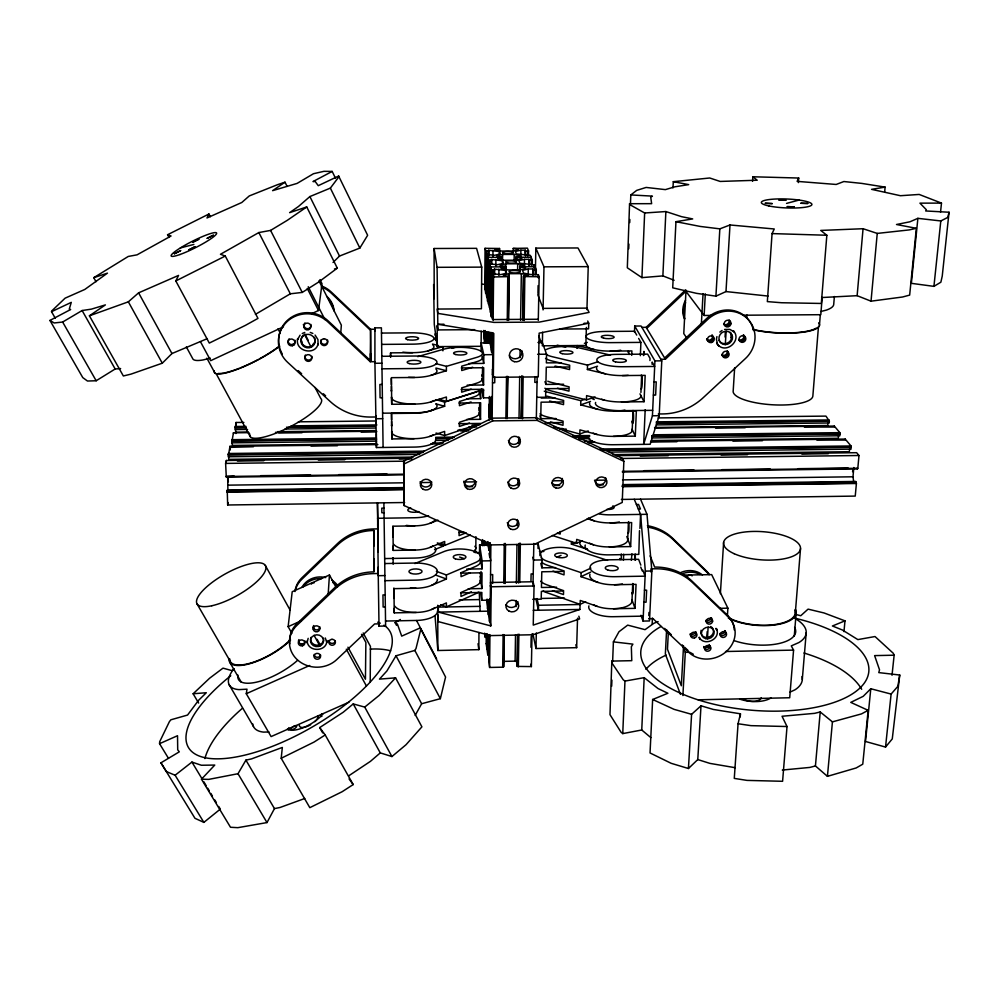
<?xml version="1.0" encoding="UTF-8"?>
<svg xmlns="http://www.w3.org/2000/svg" width="999" height="999" viewBox="0 0 999 999"><rect width="100%" height="100%" fill="white"/><g stroke="black" fill="none" stroke-linecap="round" stroke-linejoin="round"><path stroke-width="1.5" d="M383.092 447.465L381.406 327.834L374.925 327.872L374.9 363.274L381.905 363.211M440.709 604.72L446.403 606.868L446.403 602.909L431.568 609.502M431.481 585.402L446.403 578.995L446.403 574.974L475.449 562.562A21.241 8.142 0.1 0 0 473.888 551.123A21.241 8.142 0.1 0 0 444.006 551.56L414.847 563.573M438.948 399.3L446.403 401.348L446.403 397.003L430.856 401.898M430.769 375.412L446.403 370.741L446.403 366.346L476.823 357.342A22.24 5.957 0.3 0 0 475.174 348.963A22.24 5.957 0.3 0 0 443.906 349.175L417.732 356.631M295.354 590.159A25.749 23.464 2.1 0 1 301.686 579.457L337.387 545.142A51.461 47.215 -1.2 0 1 373.863 530.469L373.788 571.865A54.683 49.663 -1.7 0 0 334.99 587.387L297.053 623.576A27.373 24.688 1.5 0 0 289.885 643.843M459.078 531.705L459.065 535.639L466.133 532.779M392.969 536.725L392.932 532.729M370.217 681.992L370.429 646.39L363.186 632.966M475.836 548.189L475.911 536.663M435.052 616.083L437.849 650.499L478.833 649.662L478.958 632.542M480.144 611.313L479.27 592.32M466.745 569.105L482.055 568.843L479.532 552.534L479.595 544.767L487.962 544.63L488.911 550.199M466.67 419.48L480.544 419.33L480.669 402.797L459.016 403.022M466.77 398.788L480.694 398.651L480.756 390.322L483.653 390.297M481.056 351.423L481.243 331.181M433.666 294.792L434.215 298.726L434.09 248.501L476.585 248.339L481.73 267.12L481.418 308.753L437.162 309.053L437.787 313.374L493.906 322.402L539.36 322.09L589.085 312.4L586.975 308.117L543.106 308.391L537.762 294.693M481.98 545.054L482.017 540.484M483.728 330.444L484.315 339.21M490.297 600.112L481.805 600.274L481.868 592.457L460.539 592.844M468.181 588.786L481.893 588.536L482.03 572.802L460.601 573.164M482.055 568.843L482.117 560.926L479.595 544.767M492.357 397.764L483.454 397.852L483.528 389.298L461.201 389.51M467.182 385.152L483.566 385.002L483.703 367.744L461.276 367.944M468.768 363.536L483.741 363.411L483.816 354.72L481.118 342.919L489.885 342.857L490.884 346.915M482.604 545.704L482.654 539.585M484.29 343.144L484.39 330.706M484.74 288.736L485.064 248.314L499.45 248.476L499.537 251.985M483.416 545.529L483.454 540.859M485.127 343.019L485.227 330.557M485.539 293.169L485.901 251.099L485.064 248.314M484.428 540.934L484.39 545.604L484.453 540.846M486.138 343.231L486.238 332.342M486.55 296.541L486.913 254.508L494.58 255.282L500.212 253.971L499.4 251.523L488.648 250.299L488.611 254.97M486.238 343.281L486.263 332.105M486.663 293.406L486.963 251.099L485.901 251.099M485.227 544.455L485.252 541.346M487.012 343.206L487.1 332.28M487.375 301.099L487.762 257.392L501.336 257.342M486.301 637.599L485.227 637.187L485.252 634.065M486.063 545.304L486.088 542.195M487.887 342.857L487.987 331.955M488.249 303.921L488.636 260.327L486.913 254.508M488.911 255.994L488.648 250.299M489.011 642.794L488.886 655.269L487.787 654.845L486.176 643.706L486.263 634.053M487.15 545.666L487.112 542.17M488.961 343.281L489.073 331.955M489.298 307.48L489.735 260.314L488.636 260.327M486.975 649.238L487.125 633.628M487.362 608.666L487.45 599.3M487.962 544.68L487.999 541.57M489.148 420.055L489.373 396.441M489.872 343.394L489.985 332.467M490.172 312.188L490.596 266.933L504.507 266.87M491.408 264.161L491.446 259.49L502.472 260.764L503.334 263.324L497.564 264.71L489.697 263.898L491.52 270.005L491.058 316.745M487.787 654.845L487.987 634.59M488.174 614.335L488.311 600.312M488.798 550.449L488.873 542.657M490.072 419.58L490.284 397.764M490.759 347.914L490.909 332.33M491.745 263.661L491.446 259.49M435.589 439.822A21.916 6.943 -0.3 0 1 414.185 447.09L376.423 447.552L374.9 361.688L370.254 361.725L370.579 329.27L331.231 291.983A27.473 26.486 18.2 0 0 321.491 285.964M374.088 566.321L374.101 565.659L374.126 571.553M488.449 615.234L488.499 611.163L438.336 612.1L437.749 605.269L437.849 650.499M491.371 316.134L491.408 313.024M489.023 634.565L488.773 661.675L489.622 667.457L502.684 667.182L503.121 634.54M489.185 621.166L489.398 599.363M489.822 557.305L489.935 542.644M491.158 419.568L491.408 396.84M492.045 332.967L491.733 352.61L490.859 349.063M492.182 318.943L492.644 270.005L491.52 270.005M489.048 638.124L489.085 635.002M489.285 614.747L489.435 599.15M489.922 550.836L489.997 543.044M491.246 418.331L491.458 396.516M491.958 346.628L491.995 341.958M492.045 337.275L492.095 332.605M492.27 315.459L492.644 270.005M492.932 256.506L492.994 250.287M492.432 374.95L492.495 369.205L492.644 369.83M489.622 667.457L489.947 634.79M490.072 622.34L490.871 544.555M492.145 418.544L493.019 332.967M493.144 320.529L493.581 276.96L492.632 273.776L500.699 274.625L506.605 273.164L505.706 270.467L494.393 269.131L494.343 273.788M480.194 606.343L438.336 607.117L438.336 612.1L490.771 625.911L491.183 586.775L490.484 582.504L533.079 581.755L534.04 586.013L533.241 625.099L579.907 609.452L580.257 600.449L597.302 606.418M559.652 329.046L588.573 328.846L588.748 323.239L539.135 333.154L538.261 376.898L493.344 377.31L493.793 333.491L437.812 324.275L437.087 267.32L434.09 248.501M494.68 274.925L494.393 269.131M492.607 583.441L492.694 574.587L490.559 574.625M494.805 376.998L494.742 382.742L492.507 382.767M495.841 265.709L495.904 259.465M498.888 275.324L498.951 269.106M499.363 254.645L499.45 248.476M502.16 259.802L502.197 256.681L497.327 256.706L497.027 255.756L502.659 254.445L514.223 254.395L520.766 255.657L521.128 256.606L516.271 256.618L516.221 259.74M502.297 260.215L502.197 256.681M502.435 263.886L502.659 254.445M505.332 270.854L505.394 266.184L500.399 266.196L500.074 265.21L505.844 263.823L517.694 263.773L524.413 265.097L524.8 266.096L519.805 266.109L519.73 270.779M505.494 269.73L505.394 266.184M505.669 273.589L505.844 263.823M503.796 583.216L504.233 543.456M505.881 418.631L506.53 376.411M507.267 320.429L507.754 276.636L508.903 276.623L508.316 320.317M503.858 640.921L503.658 666.695L502.684 667.182M504.632 583.254L504.832 567.657M505.007 555.194L505.144 544.28M506.993 407.105L507.38 377.485M508.154 319.817L508.741 276.161L503.621 276.186L503.284 275.15L509.178 273.689L521.341 273.639L528.246 275.025L528.646 276.074L523.526 276.099L522.802 319.717M503.658 666.695L504.07 635.489M504.782 582.442L505.307 543.444M506.993 418.618L507.554 376.486M504.308 634.889L503.946 661.363L515.097 661.126L517.619 662.112M505.007 583.516L505.531 544.592M507.23 418.481L507.792 376.448M508.553 320.404L509.178 273.689M513.311 251.935L513.211 248.426L527.397 248.152L528.546 250.936L528.459 255.607M514.135 260.614L514.223 254.395M502.335 257.105C501.211 257.642 503.384 258.454 497.752 258.004L498.051 258.953L504.632 260.252L516.371 260.202L516.271 256.618M516.545 260.627L516.595 257.505L517.682 257.505L516.421 257.043M517.607 269.992L517.694 263.773M519.917 269.668L519.805 266.109M520.267 270.592L520.154 267.045L521.266 267.033L519.967 266.558M520.841 254.857L520.916 250.187L525.249 250.162L525.574 255.844M515.097 661.126L515.534 634.677M515.984 606.655L516.083 600.436M516.358 583.316L516.982 544.418M517.282 525.736L517.382 519.517M517.932 485.277L518.031 479.045M518.606 443.256L518.706 437.038M519.018 418.356L519.692 376.348M519.992 357.667L520.117 349.887M520.591 320.317L521.341 273.639M517.582 634.415L517.22 666.42L531.381 666.583L532.042 633.841M518.444 583.004L519.08 544.055M521.178 417.869L521.878 375.799M517.22 666.42L517.744 635.227M518.618 582.205L519.268 543.219M521.341 418.469L522.04 376.361M522.976 320.217L523.526 276.099M524.4 265.584L524.5 259.34L528.946 259.328L529.283 265.047M518.344 666.857L518.906 634.09M519.767 582.604L520.342 543.206M522.539 418.781L523.151 376.348M524.2 320.492L524.837 276.548L523.701 276.561M525.162 254.845L525.249 250.162M527.484 255.831L527.472 250.936L528.546 250.936M528.196 273.651L528.284 268.968L532.829 268.956L533.191 274.737M528.833 265.559L528.946 259.328M531.068 260.327L531.118 257.218L517.594 257.267M531.243 265.047L531.243 260.14L532.33 260.14L532.242 264.797M532.717 275.187L532.829 268.956M534.19 267.907L534.24 264.785L519.842 263.261L518.881 260.689L524.5 259.34M534.977 269.842L535.039 266.733L521.178 266.795M535.202 274.725L535.189 269.805L536.313 269.805L536.213 274.463M535.439 269.343L535.839 248.114L577.984 247.964L588.236 266.633L586.925 309.64M530.956 581.293L531.106 573.926L533.229 573.888M534.94 376.635L534.827 382.367L537.05 382.355M530.956 647.29L531.181 636.375M537.949 293.406L538.111 285.602M538.261 277.809L538.324 274.688L530.432 274.475L523.538 273.089L522.527 270.392L528.284 268.968M532.979 586.425L533.841 543.394M536.326 418.643L537.175 376.536M538.286 320.404L539.16 276.735L538.324 274.688M577.534 618.206L576.648 647.677L535.988 648.513L536.313 632.966M538.011 548.476L538.111 543.831L535.327 543.868M556.031 418.519L540.734 418.681L541.071 402.185L562.574 401.973M542.607 332.255L542.32 345.816L585.839 345.479L586.388 327.422M543.069 309.915L543.98 266.833L535.839 248.114M537.025 598.526L538.548 605.269L538.436 610.227L535.939 599.013M555.569 567.607L541.883 567.832L542.057 559.927L538.111 543.831M563.648 384.253L545.904 384.415L546.278 367.207L568.543 367.008M537.962 342.495L542.32 342.457L546.565 354.208L546.366 362.887L561.226 362.749M560.239 531.456L560.177 534.065L557.217 533.116M227.909 490.434L227.66 476.823M579.994 541.97A20.679 7.717 2.1 0 0 587.662 549.413L571.403 544.118L571.478 541.558M576.985 348.376L577.06 345.579L594.118 349.525M552.372 535.476L576.573 543.331L576.698 539.385L593.468 544.792M553.521 426.86L579.82 434.016L579.944 429.87L597.177 434.528M598.014 409.353L580.694 404.87L580.819 400.686L585.027 399.213M598.139 582.467L580.993 576.66L581.118 572.664L590.859 568.131M544.892 388.224A21.99 6.281 1.3 0 0 551.548 391.021L586.463 399.937L586.588 395.616L604.507 400.149M628.209 375.312A22.727 6.244 1.8 0 1 605.494 373.863L587.4 369.505L587.537 365.122L597.689 361.838M612.624 661.75L613.398 641.87L632.904 644.13L631.343 646.728L631.78 660.676L611.838 661.088L609.977 714.647L621.053 732.242L622.752 733.603L641.745 729.994L650.861 737.624M630.456 204.158L630.806 194.942L652.409 196.116L650.749 197.29L651.635 203.671L629.57 203.709L627.322 267.794L641.92 277.635L662.874 275.899L674.138 280.269M611.675 686.213L611.912 680.094M628.721 248.701L628.895 244.093M629.732 222.59L629.857 219.518M623.851 461.326L622.227 502.46L534.665 544.218L491.458 544.905L404.195 505.581L403.658 461.188L492.145 418.156L536.351 417.682L622.627 458.454L623.851 461.326L537.162 420.392L492.732 420.866L403.808 464.11L404.195 505.581M623.413 560.364L623.663 554.22M631.718 355.369L631.892 350.924L610.239 351.099M634.477 332.28L634.727 326.049L641.083 326.011L661.775 360.839L659.19 415.696L650.174 444.28L613.136 444.73A21.766 6.818 1.9 0 1 588.711 436.263M627.659 540.646L628.408 522.34M632.18 431.044L633.029 410.502M622.752 733.603L624.962 681.081L623.239 679.782L611.987 663.061L611.838 661.088M609.34 546.915L630.644 546.578L631.655 522.577L610.227 522.902M613.448 436.376L635.289 436.126L636.351 410.901L614.385 411.126M641.92 277.635L644.642 212.987L629.782 204.62L629.57 203.709M631.331 560.314L631.942 553.783M640.347 355.694L640.908 342.395L638.636 338.424M631.942 601.785L632.729 583.491M640.921 392.457L641.658 375.337M613.411 608.753L635.014 608.354L636.063 584.365L614.335 584.752M621.403 401.96L644.03 401.723L645.179 375.374L622.414 375.587M639.497 530.681L638.811 554.37L609.04 554.87A21.229 7.955 2.2 0 1 585.264 545.042M639.947 528.471L640.571 514.398L634.253 499.263M645.179 409.74L643.656 444.355L652.434 415.771L654.932 360.901L634.727 326.049M649.949 360.539L650.049 358.366L647.627 354.121L616.495 354.37A22.765 6.144 1.8 0 0 597.065 360.739A22.765 6.144 1.8 0 0 622.764 366.72L654.682 366.446L652.172 362.063L652.072 364.26M640.534 499.175L647.002 514.31L651.86 570.991L649.512 620.953L643.056 621.078L645.342 571.103L640.571 514.398M641.745 729.994L644.18 677.659L624.962 681.081M662.874 275.899L665.871 211.551L644.642 212.987M648.813 615.571L648.963 612.462M650.861 571.977L651.011 568.856L655.344 568.781A54.158 48.676 -18.7 0 1 692.757 582.817L728.471 617.157A26.948 23.988 -20.9 0 1 726.285 651.548A26.948 23.988 -20.9 0 1 688.823 652.384L652.959 618.606L648.676 618.681M652.147 624.188L652.434 618.094M673.001 187.887L673.301 181.681L709.727 177.997L720.154 181.443L757.217 180.232L752.834 176.773L752.547 181.343M644.18 677.659L658.054 688.561L667.881 693.256L652.647 699.487L650.037 752.959L671.166 763.311L688.436 768.518L697.777 759.565L701.011 705.806L713.323 709.452L740.446 713.81L740.234 716.907M665.871 211.551L681.618 216.683L692.694 218.918L675.948 221.691L672.714 287.824L696.528 293.344L715.921 296.154L725.986 291.571L768.081 296.066M666.608 629.695L665.359 654.02L680.469 694.392M668.343 632.28L667.469 649.213L681.33 685.764L683.541 645.829M686.013 290.185L683.778 333.604L687.1 338.499M701.335 324.538L703.046 293.743M682.879 695.541L685.302 652.335L682.317 644.904M711.887 315.422L704.12 315.472L705.319 293.918M688.436 768.518L691.595 714.31L701.011 705.806M715.921 296.154L719.842 228.858L730.007 224.975L774.262 228.983L772.065 233.591L767.344 301.611L781.618 302.747L821.315 303.459L826.847 235.252L820.741 230.432L863.061 228.721L877.247 233.416L909.165 229.92L916.345 228.309L909.664 295.092L902.559 297.003L871.028 301.174L857.13 295.679L821.578 297.552M725.986 291.571L730.007 224.975M706.817 637.449L707.18 631.63M725.049 337.05L725.374 331.718M707.417 638.823L708.129 627.147M725.311 344.605A6.968 6.494 -36.9 0 0 731.817 334.565A6.968 6.494 -36.9 0 0 720.054 334.64A6.968 6.494 -36.9 0 0 725.311 344.605L726.136 331.268M720.379 593.681L723.626 542.345M734.652 367.782L733.204 390.734A39.935 11.226 3.4 0 0 771.49 404.72A39.935 11.226 3.4 0 0 812.861 395.916L818.468 326.586M328.122 595.179L329.445 574.987L292.207 591.733L288.137 626.648L291.883 633.341M727.384 615.846L727.884 608.179L711.663 574.612L683.716 575.099M746.777 318.082L746.977 315.01M740.446 713.81L738.061 723.751L734.277 778.396L747.002 780.394L782.592 781.293L787.025 726.535L782.042 716.258L814.597 713.348L820.216 711.962L832.429 721.865L861.5 713.898L868.156 710.326L862.761 764.185L856.18 767.956L827.434 776.348L815.434 765.946L820.216 711.962M168.469 758.328L159.553 743.693L159.69 741.708L169.405 721.64L170.854 719.804L187.55 715.059L198.539 700.349L206.306 692.732L193.132 693.768L198.639 703.071M798.376 182.605L798.713 178.034L752.834 176.773M340.759 332.879L341.346 325.137L318.931 280.794M795.329 612.799L800.524 548.588M794.255 636.351L796.103 613.536M819.442 325.524L820.304 314.81M795.241 618.568A50.212 20.629 4.8 0 1 798.85 642.569L791.283 645.878L793.568 650.112L789.709 697.752L698.139 699.812M822.152 297.839L820.791 314.697L743.006 315.222M802.297 679.445L806.218 632.692M834.377 296.516L833.728 304.22A54.046 12.45 2.9 0 1 826.185 310.165L820.828 311.476M828.046 421.578L827.721 425.512L654.57 427.46M656.368 424.9L829.22 422.977L829.37 421.228L825.961 416.108L658.104 417.919M655.057 428.084L834.315 426.073L834.24 427.048L804.37 427.072M838.523 435.626L838.298 438.299L651.573 440.497M651.872 437.937L839.872 435.751L839.834 432.654L834.315 426.073M857.13 295.679L863.061 228.721M650.711 441.358L845.216 439.073L845.129 440.072L816.857 440.059M849.625 448.963L849.375 451.698L613.174 454.607M609.29 452.097L851.036 449.138L850.998 445.966L845.216 439.073M853.646 481.418L852.984 476.798L853.833 467.507M827.434 776.348L832.429 721.865M871.028 301.174L877.247 233.416M621.39 499.45L855.244 496.091L856.405 483.479L855.681 481.443L623.513 484.602M622.327 471.99L857.429 468.918L857.816 468.269L622.514 471.328M857.816 468.269L858.99 455.507L856.643 452.697L615.596 455.681M843.98 631.605L844.979 620.854L824.088 612.974L808.066 609.128L800.761 615.734L795.142 614.285M884.689 191.683L885.102 187.113L861.687 183.391L843.868 181.531L836.188 184.465L797.115 181.368L798.713 178.034M899.737 675.024L897.864 686.325L891.108 694.068L870.791 688.748L865.521 741.483L885.539 747.065L892.269 738.91L899.737 675.024L878.783 672.602L879.52 669.829L874.612 655.606L894.13 655.207L892.02 675.274M949.05 212.238L947.764 217.42L940.796 220.954L917.881 218.344L911.375 283.341L933.928 286.363L940.871 282.193L942.244 276.074L949.05 212.238L925.673 210.964L926.323 209.703L919.942 203.147L941.483 203.109L940.534 212.213M885.539 747.065L891.108 694.068M933.928 286.363L940.796 220.954M400.399 619.492L395.117 622.652L397.427 624.163L401.71 636.126L420.179 627.921L420.704 629.645L415.984 648.588L414.835 650.436L396.016 655.781L386.925 670.941L379.47 679.12L395.567 677.859L421.903 726.847L406.031 744.717L391.933 756.543L364.735 707.092L353.234 703.933L343.156 712.287L319.692 727.584L325.199 734.964L353.184 784.565L342.17 791.707L309.815 807.667L281.194 758.266L282.342 747.439L251.523 758.903L245.916 760.127L238.012 773.713L208.741 779.382L201.473 779.195L230.507 827.272L237.812 827.671L266.995 822.577L274.463 808.603L280.057 807.479L304.782 798.488M307.005 642.807L308.179 638.324M319.905 626.91L319.817 627.684A3.297 2.985 1.7 0 1 313.449 627.809L313.149 627.072M311.513 313.761L318.506 310.502L322.015 283.728L319.942 279.608M348.926 702.21L271.104 736.588L246.278 693.706L247.003 689.173L238.986 689.622A50.986 18.482 -29.7 0 1 233.504 669.168M716.92 336.613L716.42 339.21L717.494 344.205L716.608 343.007L718.993 346.266L718.106 345.055C726.673 354.183 742.195 339.935 733.366 330.806L734.302 331.98L729.882 329.408L724.575 329.445M710.913 617.869L710.813 618.344A3.234 2.885 -21.4 0 1 706.056 620.217M404.607 502.522L227.66 504.994L228.234 502.572M227.66 504.994L227.235 489.985L404.283 487.574M635.439 560.102L635.202 554.033L635.064 560.102M404.183 474.175L226.261 476.486L234.153 476.011M404.183 474.837L226.398 477.16L226.573 476.486M232.592 446.84L232.942 445.454M235.926 433.554L236.251 432.242M419.73 454.408L228.197 456.755L229.982 446.328L377.847 444.58M230.032 447.352L253.446 446.728M376.536 441.146L231.731 442.844L233.429 432.829L249.001 432.654M233.554 433.504L233.429 432.829M247.565 429.445L235.102 429.582L236.064 422.49L243.856 422.402M231.731 442.844L232.118 441.321L232.317 445.429L376.598 443.731M226.261 476.486L225.612 463.411L226.361 460.489L411.713 458.204M55.32 318.331L51.523 311.7L51.985 310.714L65.11 298.164L84.79 289.46L107.467 273.139L93.756 277.685L96.004 281.706M255.419 314.348L290.334 293.806L302.247 292.42L318.519 282.13L337.312 268.144L306.743 206.955L287.275 220.342L270.579 230.407L258.853 232.555L220.479 254.27L225.275 256.044L257.967 318.394L245.454 325.349L209.303 343.082L175.799 280.944L178.546 275.412L138.599 292.844L128.347 301.823L89.41 315.809L123.352 375.974L130.956 374.138L162.288 363.199L171.953 353.546L207.355 338.611M210.364 216.708L208.941 214.011L206.993 217.957L241.77 202.51L249.288 195.929L277.622 184.653L285.002 182.193L287.1 186.363M613.398 641.87L618.98 631.743L627.684 625.124L645.042 629.657L653.92 623.251L658.129 621.603M415.159 715.446L421.64 703.733L440.359 698.676L445.579 677.072L420.179 627.921M300.1 335.14L297.515 339.747L297.714 338.536C294.343 351.149 315.334 356.393 318.231 343.644L318.082 344.867L317.944 339.598L315.072 335.04M395.567 677.859L379.183 695.391L364.735 707.092M201.473 779.195L214.76 765.072L201.373 765.246L191.933 762.075L175.112 775.236L166.383 771.578L160.951 762.824L179.296 751.835L177.71 749.824L177.522 735.714L159.553 743.693M870.791 688.748L863.211 696.328L850.773 702.384L868.156 710.326M333.029 262.475L339.51 256.069L359.852 248.064L367.632 235.289L338.636 176.049L318.256 185.677L315.209 181.531L312.974 181.568L332.168 171.428L335.564 178.371M641.882 327.36L646.128 327.322L685.476 290.022M646.778 328.409L686.226 291.021M193.132 693.768L209.615 678.221L222.989 668.144L231.855 670.579L234.178 668.768M664.635 358.004L706.83 318.344A29.033 27.06 -36.9 0 1 750.436 322.602M660.851 359.278L665.384 359.24L707.692 319.493A29.108 27.123 -36.8 0 1 747.864 319.118A29.108 27.123 -36.8 0 1 745.391 358.579L703.259 397.652A57.792 54.358 -32.4 0 1 662.762 413.936L658.279 413.986M338.636 176.049L338.986 176.673L330.357 188.112L309.89 196.566L298.476 206.481L289.623 212.65L306.743 206.955M391.933 756.543L380.282 752.896L370.442 761.35L348.701 775.836M160.951 762.824L194.98 818.306L203.871 822.377L220.317 809.103L218.731 806.48M630.806 194.942L636.713 190.372L646.128 187.437L665.371 189.623L674.962 186.788L688.698 184.628L673.301 181.681M719.842 332.08L722.052 330.469M89.41 315.809L105.382 304.895L91.433 309.128L82.118 310.527L62.637 322.04L54.183 322.964L49.95 320.429L70.629 309.515L69.293 309.041L71.279 302.372L51.523 311.7M285.002 182.193L272.602 190.659L297.103 183.404L313.499 173.714L323.951 171.328L332.168 171.428M93.756 277.685L128.259 256.456L137.038 254.845L171.041 236.001L167.582 234.728L208.941 214.011M325.199 734.964L313.986 742.107L281.194 758.266M49.95 320.429L82.78 377.61L87.475 381.031L96.179 380.756L115.172 368.993L120.617 368.569M225.275 256.044L175.799 280.944M585.664 601.698L580.132 604.395L546.878 592.669A21.016 8.379 1.6 0 1 543.106 590.971M580.993 576.66L590.721 572.102M283.504 326.785L210.702 360.664L200.437 341.683M789.959 692.145L794.967 689.822A49.675 21.678 5.2 0 0 802.022 676.573M288.137 626.648L300.699 621.028M557.067 557.155A6.356 2.423 1.6 0 0 567.307 555.881A6.356 2.423 1.6 0 0 558.741 553.046A6.356 2.423 1.6 0 0 557.067 557.155L561.038 555.357M446.403 606.868L475.249 593.955A21.091 8.454 0.1 0 0 478.359 592.132M576.573 543.331L582.042 540.896M471.366 591.795L460.976 596.428L460.989 592.482L475.299 586.151A21.129 8.379 0.1 0 0 480.619 580.082M246.278 693.706L309.678 665.496M571.403 544.118L575.624 542.245M917.881 218.344L909.939 221.79L896.503 224.5L916.345 228.309M470.179 572.714L461.038 576.673L461.051 572.702L475.424 566.52A21.229 8.179 0.1 0 0 480.781 560.589M302.247 333.504L304.77 332.455M844.979 620.854L832.417 625.986L842.357 629.982L857.854 639.597L875.024 636.538L893.281 653.271L894.13 655.207M434.515 549.662L443.069 546.166L443.069 543.606M437.337 542.882L444.692 545.442L470.317 534.977M430.045 547.415L444.692 541.47L444.692 545.442M429.957 523.314L437.987 520.179M579.82 434.016L588.211 430.919M580.694 404.87L590.521 401.436M586.463 399.937L595.104 396.928M436.026 433.042L444.642 435.564L473.826 425.674A21.316 6.531 0.2 0 0 476.973 424.263M429.632 436.451L444.642 431.406L444.642 435.564M469.505 423.039L459.378 426.448L459.39 422.302L473.876 417.47A21.354 6.444 0.2 0 0 479.27 412.824M587.4 369.505L597.539 366.196M471.066 401.935L459.44 405.694L459.453 401.523L474.001 396.853A21.454 6.219 0.2 0 0 479.42 392.37M429.533 411.113L444.642 406.268L444.63 402.06L474.026 392.707A21.466 6.181 0.2 0 0 477.197 391.383M446.403 401.348L476.585 391.745A22.065 6.331 0.3 0 0 481.743 388.823M471.178 389.185L461.663 392.195L461.675 387.874L476.648 383.191A22.115 6.244 0.3 0 0 482.217 378.683M584.39 343.331L587.325 342.42M472.664 367.232L461.738 370.529L461.75 366.171L476.785 361.675A22.215 6.006 0.3 0 0 482.38 357.342M334.453 268.981L337.312 268.144M451.685 348.326L457.53 346.665M428.022 350.849L442.919 346.628L442.919 350.836M786.538 203.409L799.038 200.075M815.434 765.946L809.877 767.419L782.304 770.054M180.407 247.914L193.881 244.443M210.277 358.129L203.222 359.915A54.421 10.714 -27.1 0 1 192.994 359.141L186.338 346.928M516.371 260.202L522.002 258.853L521.628 257.904L516.595 257.505M520.916 250.187L515.409 251.461L516.321 253.908L530.369 255.369L532.33 260.14M885.102 187.113L871.59 189.348L900.436 195.717L919.167 194.443L941.483 203.109M268.993 731.955L263.636 732.117A50.437 19.618 -30 0 1 252.747 723.913M486.176 643.706L487.187 643.693M705.182 647.265L708.279 647.202M685.302 652.335L689.934 652.247M725.511 651.51L793.568 650.112M556.593 587.212L541.446 587.487L541.795 571.778L563.074 571.416M562.549 591.008L541.371 591.396L541.196 599.188L532.729 599.338M385.164 594.892L382.954 594.929L383.129 607.042L385.339 606.992M644.467 590.234L646.628 590.197L646.078 602.185L643.918 602.222M459.24 599.949L479.208 599.575M541.595 598.438L564.447 598.026M538.548 605.269L580.057 604.495M394.118 608.416L394.243 612.862L416.246 612.449M533.241 610.327L579.907 609.452M720.329 608.316L727.884 608.179M385.539 621.041L416.296 620.454A21.678 8.966 -0.6 0 0 437.45 610.988M643.281 616.133L613.099 616.708A21.541 8.804 2.5 0 1 588.923 605.856M379.008 623.851L374.625 623.938L336.7 659.627A27.435 24.738 1.4 0 1 297.977 660.339A27.435 24.738 1.4 0 1 296.865 625.424L334.89 589.148A54.82 49.775 -1.8 0 1 373.788 573.601L378.221 573.513L378.184 567.195M378.221 573.513L379.021 626.161L385.614 626.023L383.878 502.822M393.119 546.028L393.231 550.412L414.922 550.062M475.049 552.609L479.532 552.534M539.435 551.56L543.893 551.485M384.665 558.566L414.985 558.066A21.379 8.092 -0.5 0 0 434.94 547.464M482.117 560.926L490.696 560.776L489.735 555.044M542.057 559.927L533.516 560.064L532.842 557.205M384.727 563.548L415.022 563.049A21.878 8.554 -0.6 0 1 437.375 571.216A21.878 8.554 -0.6 0 1 416.009 580.132L384.965 580.681M384.902 575.574L378.221 575.699L377.46 502.909L378.009 526.997M645.342 571.103L651.86 570.991M416.071 588.261L393.943 588.648L394.243 612.862M491.183 586.775L534.04 586.013M383.953 508.116L381.793 508.154L381.843 512.762L384.016 512.737M636.425 504.483L638.536 504.445L640.446 508.991L638.324 509.015M377.522 518.294L414.697 517.744A21.578 7.68 -0.4 0 0 428.571 515.709M647.002 514.31L610.526 514.847A21.429 7.555 2.1 0 1 599.425 513.961M414.747 525.874L392.944 526.198L393.231 550.412M458.653 532.405L464.66 532.317M260.664 475.674L310.577 475.024M338.661 474.65L387.013 474.026M644.168 470.679L694.005 470.029M722.04 469.667L770.316 469.043M798.338 468.681L848.176 468.032M228.059 485.152L403.584 482.804M420.666 482.579L431.543 482.43M464.16 481.993L476.585 481.83M552.459 480.819L563.361 480.669M594.505 480.257L605.406 480.107M622.527 479.882L852.984 476.798M466.396 486.738L472.614 486.65M554.957 485.526L559.627 485.464M597.027 484.965L603.259 484.877M227.073 490.659L404.308 488.249M622.227 485.289L856.205 482.105M227.123 491.695L404.32 489.285M622.19 486.313L856.118 483.116M227.023 492.082L404.333 489.66M622.34 486.675L856.405 483.479M284.977 429.021L375.374 428.022M468.893 426.985L476.685 426.898M248.077 432.018L235.652 432.155L235.527 429.47M277.585 431.68L375.437 430.581M459.315 429.645L470.179 429.52M559.403 428.521L562.524 428.484M275.474 432.355L376.685 431.218M457.667 430.307L468.568 430.182M559.964 429.158L566.208 429.083M278.684 432.992L302.023 432.729M361.139 432.067L376.698 431.893M460.726 430.944L468.506 430.856M715.596 428.072L745.192 427.734M231.681 439.672L376.486 437.999M435.651 437.312L454.345 437.1M572.589 435.739L589.685 435.539M653.383 434.802L839.834 432.654M231.731 440.684L376.498 439.011M391.658 431.318L391.883 438.936L414.123 438.686M435.664 438.324L452.784 438.124M575.674 436.7L589.647 436.538M651.785 435.814L839.747 433.641M231.643 441.021L376.498 439.335M435.701 438.648L451.273 438.474M574.238 437.05L588.224 436.888M651.947 436.151L840.022 433.966M435.701 440.459L448.151 440.322M578.846 438.798L589.722 438.661M432.442 443.069L443.306 442.944M584.652 441.283L592.444 441.196M430.769 443.956L441.658 443.831M588.461 442.095L594.692 442.02M310.989 446.041L337.425 445.729M588.299 442.769L591.408 442.732M650.499 442.033L676.922 441.72M732.904 441.058L762.437 440.709M228.147 453.496L424.363 451.123M599.899 449.001L850.998 445.966M228.197 454.533L422.814 452.172M601.423 450.012L850.911 446.978M228.109 454.895L422.839 452.522M603.121 450.337L851.198 447.327M412.974 457.08L228.808 459.353L228.671 456.555M237.4 461.038L263.848 460.714M318.319 460.039L344.78 459.715M399.25 459.028L411.7 458.878M640.272 456.043L668.244 455.694M721.066 455.044L747.489 454.72M801.872 454.046L828.283 453.708M225.612 463.411L404.57 461.176M621.053 458.479L858.99 455.507M567.969 388.486L545.804 388.698L545.616 397.24L536.763 397.327M382.392 397.752L380.07 397.777L379.882 384.465L382.205 384.44M653.371 395.08L655.644 395.055L656.243 381.893L653.983 381.905M541.158 398.052L554.994 397.914M391.483 396.89L391.72 404.283L414.785 404.058M382.605 413.186L414.847 412.849A22.715 6.756 -0.2 0 0 436.051 404.046M652.684 410.339L621.066 410.676A22.552 6.631 1.9 0 1 595.629 402.422M413.948 413.236L391.571 413.474L391.883 438.936M375.774 418.743L382.679 418.668M652.434 415.771L659.19 415.696M298.351 421.815L376.211 420.979L376.011 416.571M458.953 423.676L480.507 423.439M545.229 422.727L562.05 422.552M235.052 426.486L245.954 426.361M291.159 425.861L376.885 424.925M476.648 423.826L479.757 423.788M656.331 421.853L829.182 419.955M235.09 427.472L246.004 427.36M289.635 426.873L375.349 425.924M475.087 424.825L479.757 424.775M656.281 422.827L829.108 420.916M235.015 427.797L245.929 427.672M286.463 427.235L375.349 426.248M472.015 425.174L478.259 425.112M656.443 423.139L829.37 421.228M434.19 288.386L433.641 284.553L434.278 324.35L437.237 346.628L481.131 346.291M412.637 352.684L390.597 352.859L390.646 357.355M483.816 354.72L492.794 354.645L491.758 350.449M537.612 354.283L546.565 354.208M381.805 356.293L413.536 356.031A22.94 6.256 -0.2 0 1 436.938 362.088A22.94 6.256 -0.2 0 1 414.535 368.531L381.98 368.818M654.932 360.901L661.775 360.839M414.597 377.472L391.396 377.672L391.72 404.283M538.311 319.255L493.144 319.555L484.74 288.124M443.956 324.225L437.812 324.275L437.812 329.92L474.675 329.658M584.065 323.264L588.748 323.239L587.699 321.041M370.579 329.27L374.925 329.245M381.481 333.067L411.675 332.854A21.803 5.657 -0.1 0 1 433.903 338.336A21.803 5.657 -0.1 0 1 412.575 344.156L381.643 344.393M640.908 342.395L610.551 342.632A21.653 5.557 1.6 0 1 586.238 337.2A21.653 5.557 1.6 0 1 604.882 331.456L634.515 331.243L636.725 335.077M505.531 266.621L504.42 266.621L505.844 267.545L500.836 267.57L501.161 268.569L507.904 269.93L519.955 269.88L525.711 268.456L525.324 267.457L520.154 267.045M437.087 267.32L481.73 267.12M543.98 266.833L588.236 266.633M492.719 270.254L494.73 270.242M533.279 270.067L535.189 269.805M493.581 276.96L507.754 276.636M539.16 276.735L524.837 276.548M481.793 284.29L484.902 284.278M499.575 248.876L494.805 248.901L495.104 249.8L501.498 251.036L512.974 250.999L518.469 249.713L518.119 248.813L513.211 248.426M488.961 251.311L486.963 251.099M525.649 251.174L527.472 250.936M491.77 260.552L489.735 260.314M529.37 260.389L531.243 260.14M826.847 235.252L772.065 233.591M787.025 726.535L750.973 725.649L738.061 723.751M719.842 228.858L700.137 226.423L675.948 221.691M735.177 767.694L709.902 763.386L697.777 759.565M610.526 355.144L580.107 348.102A22.153 5.907 1.3 0 0 546.216 349.588M557.167 345.167L565.759 347.165M587.537 365.122L552.347 356.718A22.153 5.907 1.3 0 1 545.629 354.083M555.044 366.046L569.555 369.58L569.68 365.234L552.247 361.039A22.128 5.944 1.3 0 1 545.529 358.379M432.467 344.056L438.436 345.529M557.43 388.224L568.98 391.146L569.093 386.85L551.748 382.492A22.028 6.181 1.3 0 1 547.789 381.218M580.819 400.686L546.952 391.995A21.391 6.119 1.3 0 1 544.268 391.196M435.889 363.648L446.403 366.346M546.853 396.141L563.636 400.474L563.523 404.632L549.562 400.986M435.901 368.032L446.403 370.741M550.486 421.915L562.999 425.287L563.099 421.178L546.403 416.695A21.279 6.381 1.3 0 1 539.972 413.848M435.939 399.662L444.63 402.06M435.951 403.871L444.642 406.268M691.595 714.31L674.075 709.352L652.647 699.487M587.25 518.656L594.28 520.841M607.554 560.364L574.225 549.45A21.166 8.067 1.6 0 0 550.986 548.114A21.166 8.067 1.6 0 0 539.972 555.694M581.118 572.664L547.602 561.363A21.166 8.067 1.6 0 1 541.208 557.792M552.947 571.116L564.01 574.887L564.123 570.928L547.514 565.297A21.154 8.104 1.6 0 1 541.845 562.375M437.35 544.18L443.069 546.166M459.602 557.017L464.335 558.678M552.472 590.709L563.486 594.567L563.586 590.646L547.065 584.89A21.054 8.304 1.6 0 1 540.696 581.206M436.363 571.353L446.403 574.974M436.376 575.349L446.403 578.995M310.252 332.417L312.837 333.429M298.226 370.604L301.648 373.763M323.339 393.731L325.624 395.829M370.267 360.464L328.159 320.891A29.371 28.159 15.2 0 0 292.557 316.571A29.371 28.159 15.2 0 0 279.945 348.614M370.254 361.725L328.034 322.053A29.446 28.234 15.1 0 0 286.413 322.265A29.446 28.234 15.1 0 0 287.724 362.412L330.07 401.386A58.192 55.994 5.5 0 0 371.178 417.045L375.774 416.995L375.761 415.609M664.585 628.396L671.291 634.715M684.715 647.352L688.061 650.511M856.892 468.281L857.429 468.918M715.721 628.483L717.132 630.269L716.308 628.446C721.715 638.461 704.77 647.14 699.263 637.537L700.037 639.372L699.213 637.275M685.963 291.346L704.12 315.472M349.063 778.933L353.184 784.565M175.112 775.236L203.871 822.377M646.128 327.322L665.384 359.24M191.933 762.075L202.185 779.058M203.759 781.668L206.119 785.589M207.705 788.199L209.278 790.808M210.851 793.418L212.425 796.041M214.797 799.949L216.371 802.572M238.012 773.713L266.995 822.577M245.916 760.127L274.463 808.603M229.008 684.477L253.446 726.46M196.853 603.583L230.232 661.338M229.77 662.287L241.333 682.267M62.637 322.04L96.179 380.756M319.692 727.584L322.689 732.891M82.118 310.527L115.172 368.993M265.309 565.434L289.972 609.865M353.234 703.933L380.282 752.896M317.133 639.323L320.055 644.63M314.098 635.401A6.568 5.919 1.5 0 1 323.576 641.121A6.568 5.919 1.5 0 1 313.399 645.641A6.568 5.919 1.5 0 1 314.098 635.401L319.955 646.041M128.347 301.823L162.288 363.199M138.599 292.844L171.953 353.546M347.939 647.19L365.434 679.233L365.871 642.407L361.501 634.315M346.316 649.2L366.421 686.013M329.445 574.987L336.001 587.125M216.209 373.763L250.274 436.675M206.868 358.166L214.96 373.089M396.016 655.781L421.64 703.733M167.582 234.728L169.031 237.425M395.117 622.652L396.566 625.374M414.835 650.436L440.359 698.676M416.571 620.554L436.575 658.716M277.997 328.783L280.17 332.929M315.06 387.487L320.754 398.451A40.21 10.052 -27.4 0 1 288.361 427.647A40.21 10.052 -27.4 0 1 249.787 433.978M304.97 334.053L308.117 340.184M304.832 334.952L311.139 347.202M639.984 393.856L644.03 401.723M258.853 232.555L290.334 293.806M270.579 230.407L302.247 292.42M308.229 286.725L324.95 319.593M307.267 288.411L318.506 310.502M309.89 196.566L339.51 256.069M330.357 188.112L359.852 248.064M325.299 637.986L326.748 642.407L326.873 640.534C327.073 652.122 307.567 652.409 307.168 640.921M632.142 429.37L635.289 436.126M534.24 264.785L536.313 269.805M650.099 555.869L654.657 567.082A54.021 48.576 -18.7 0 1 691.982 581.093L727.609 615.372A26.886 23.939 -20.9 0 1 734.265 629.932M640.834 565.122L638.598 559.315L608.866 559.815A21.728 8.404 2.4 0 0 590.209 568.618A21.728 8.404 2.4 0 0 614.647 576.685L645.104 576.161L642.794 570.167M640.746 567.107L642.22 570.904M626.81 536.525L630.644 546.578M640.958 615.272L643.056 621.078M538.848 336.114L541.333 343.044M635.014 608.354L631.905 599.612A21.578 8.729 2.5 0 1 618.843 608.354A21.578 8.729 2.5 0 1 593.319 604.645M544.967 381.655L545.904 384.415M539.86 415.834L540.734 418.681M536.351 417.682L537.162 420.392M578.858 616.196L579.607 618.93L533.054 634.752L490.671 635.589L438.361 621.628L437.774 614.735M575.861 644.717L576.648 647.677M540.809 563.399L541.883 567.832M492.594 374.15L493.344 377.31M482.055 355.919L483.741 363.411M489.298 404.782L489.16 404.145L489.173 417.182M492.145 418.156L492.732 420.866M482.08 378.072L483.566 385.002M532.879 633.641L535.988 648.513M481.68 389.36L483.454 397.852M479.021 390.372L480.694 398.651M530.894 664.11L531.381 666.583M479.145 412.187L480.544 419.33M489.098 553.371L489.71 557.005M311.9 356.331L311.963 356.693A3.509 3.359 13.7 0 1 308.554 360.09A3.509 3.359 13.7 0 1 304.957 356.755L305.045 355.881A3.509 3.359 13.7 0 1 305.369 355.07M490.297 585.576L490.447 586.425M228.334 481.78L227.972 477.285M486.663 599.35L490.771 625.911M479.957 559.39L480.419 562.362M480.069 576.386L481.893 588.536M480.044 580.244L480.494 583.304M480.656 592.569L481.805 600.274M484.64 633.166L485.227 637.187M437.812 329.92L437.2 325.449L437.237 346.628M478.034 643.693L478.833 649.662M482.03 374.787L482.33 376.823L482.604 366.945M710.064 645.654L710.127 646.403A3.209 2.86 -20.5 0 1 706.78 649.362A3.209 2.86 -20.5 0 1 703.783 646.528M727.21 351.223L727.272 352.073A3.459 3.222 -35.7 0 1 722.04 354.982M479.033 407.642L479.383 411.076L479.682 403.234M390.472 353.122L390.547 356.443M403.658 461.188L403.808 464.11M226.361 460.489L226.411 461.538M226.348 476.111L226.398 477.16M229.982 446.328L230.257 450M236.064 422.49L236.214 425.562M392.957 536.738L392.919 535.501M480.332 573.076L480.831 578.621L481.031 571.54M391.408 390.259L391.446 391.283L391.408 386.388M391.446 413.136L391.558 419.755M391.583 424.987L391.608 426.049L391.583 421.466M393.906 597.015L393.956 598.426L393.831 588.036M391.283 378.559L391.383 384.615M644.467 354.757L643.943 351.398L643.443 355.557M392.844 526.336L392.919 531.081M376.123 424.513L376.049 419.93M374.925 327.872L374.962 330.931M376.049 416.046L376.099 419.293M371.079 361.051L370.567 330.382L331.119 293.007A27.535 26.548 18.1 0 0 321.353 286.963M373.863 530.469L374.126 545.866M374.026 561.088C373.863 552.772 374.101 570.267 374.038 561.913M393.007 557.704L393.032 559.328M377.847 531.518L377.722 524.2L377.747 528.009M377.784 531.318L377.897 536.962L377.859 533.129M393.094 558.016L393.169 564.21M378.996 623.114L379.021 626.161M378.122 551.86L378.022 528.883L373.863 528.946A51.336 47.115 -1.2 0 0 337.475 543.593L301.848 577.834A25.687 23.427 2.1 0 0 294.98 591.533M376.386 433.641L376.423 447.552M627.809 352.048A6.469 0.949 89.9 0 1 629.108 354.495M620.666 350.237A21.603 5.657 1.6 0 1 596.553 350.012A21.603 5.657 1.6 0 1 586.013 344.043M632.879 410.601A6.543 0.987 89.6 0 1 633.478 420.367A6.543 0.987 89.6 0 1 631.917 421.241M624.962 410.127A21.928 6.456 1.8 0 1 600.499 409.915A21.928 6.456 1.8 0 1 589.76 403.097M594.243 399.588A21.966 6.369 1.8 0 1 591.408 398.052M632.105 429.283A21.803 6.731 1.9 0 1 618.943 436.076A21.803 6.731 1.9 0 1 593.144 433.141M640.908 375.499A6.793 1.049 89.8 0 1 642.232 382.267A6.793 1.049 89.8 0 1 640.896 388.599M605.494 373.863A22.727 6.244 1.8 0 1 596.778 367.794M640.621 395.08A22.59 6.531 1.9 0 1 627.996 401.586A22.59 6.531 1.9 0 1 601.585 399.275M729.22 320.067A3.496 3.272 -38.2 0 1 730.082 322.44L729.907 323.301A3.496 3.272 -38.2 0 1 723.626 324.151M727.322 350.961A3.472 3.234 -35.6 0 1 728.109 352.435L728.171 353.296A3.472 3.234 -35.6 0 1 721.765 355.007M713.049 336.376A3.484 3.259 -36.3 0 1 710.701 341.271L709.814 341.396A3.484 3.259 -36.3 0 1 706.68 338.948M711.875 335.152A3.484 3.259 -36.3 0 1 712.549 335.676M751.123 323.838A29.033 27.06 -36.9 0 1 753.496 330.544M743.356 334.927A3.484 3.234 -37.4 0 1 741.258 341.159L740.396 341.046A3.484 3.234 -37.4 0 1 738.923 340.197M684.515 318.943A21.791 20.455 -38.5 0 1 685.476 300.349M684.752 318.756A21.841 20.504 -38.5 0 1 685.589 302.647M730.394 332.742A6.943 6.469 -37 0 1 730.756 337.774M743.568 334.952A3.472 3.234 -37.5 0 1 740.321 339.96L739.447 339.86A3.472 3.234 -37.5 0 1 738.661 339.535M729.095 320.417A3.484 3.259 -38.2 0 1 729.158 321.291L728.995 322.153A3.484 3.259 -38.2 0 1 723.888 324.225M712.175 335.189A3.472 3.247 -36.3 0 1 709.839 340.085L708.953 340.197A3.472 3.247 -36.3 0 1 706.618 339.248M730.132 332.305A6.956 6.481 -36.9 0 1 728.858 342.295A6.956 6.481 -36.9 0 1 718.98 340.422M818.618 322.864A41.459 10.04 3 0 1 800.786 332.467A41.459 10.04 3 0 1 754.12 329.957M816.245 328.109A40.559 9.828 3 0 1 753.184 329.47M542.295 341.67A21.054 5.445 1.2 0 1 539.897 340.896M620.004 559.652A6.169 0.874 88.9 0 1 619.817 558.516M621.291 553.946A6.169 0.874 88.9 0 1 621.066 559.665M628.558 521.603A6.381 0.937 89 0 1 628.958 529.832A6.381 0.937 89 0 1 627.834 532.667M627.597 538.586A21.266 7.88 2.2 0 1 614.697 546.565A21.266 7.88 2.2 0 1 589.56 543.181M619.405 521.953A21.391 7.63 2.1 0 1 588.349 518.081M612.774 505.956A6.431 2.26 2.1 0 1 613.261 508.491A6.431 2.26 2.1 0 1 606.855 509.403M633.066 583.803A6.481 0.962 88.7 0 1 633.141 592.332A6.481 0.962 88.7 0 1 631.88 592.719M622.414 583.94A21.691 8.479 2.4 0 1 599.375 582.867A21.691 8.479 2.4 0 1 589.959 574.288M709.115 574.7A25.325 22.802 -21.4 0 0 707.092 572.452L673.363 539.797A50.862 46.241 -19.1 0 0 648.039 527.197M693.318 654.233A26.886 23.939 -20.9 0 1 691.083 652.909M711.45 617.919A3.234 2.885 -21.3 0 1 711.788 619.38L711.638 620.142A3.234 2.885 -21.3 0 1 705.756 620.966M695.891 631.768A3.222 2.872 -20.2 0 1 693.718 636.088L692.881 636.213A3.222 2.872 -20.2 0 1 689.934 634.103M724.899 630.594A3.222 2.872 -21.6 0 1 722.339 635.626L721.515 635.539A3.222 2.872 -21.6 0 1 719.68 634.215M709.228 574.338A25.262 22.765 -21.4 0 0 706.33 570.866L672.677 538.286A50.749 46.154 -19.1 0 0 647.402 525.699M770.928 697.914A22.677 10.102 5.3 0 1 739.635 699.075M794.979 618.206A114.473 49.001 5.1 0 1 857.979 689.797A114.473 49.001 5.1 0 1 697.727 699.737A114.473 49.001 5.1 0 1 661.063 626.51M645.916 669.293A113.586 50.687 5.3 0 1 666.146 655.107M803.958 653.009A113.586 50.687 5.3 0 1 861.687 689.285M761.288 697.652A10.29 4.62 5.3 0 1 754.495 701.298A10.29 4.62 5.3 0 1 743.406 699.2M794.617 627.409A39.748 16.334 4.8 0 1 778.82 643.556A39.748 16.334 4.8 0 1 734.178 640.646M679.332 573.264A20.255 18.244 -21.4 0 1 702.459 574.987M681.218 574.263A20.305 18.282 -21.3 0 1 700.124 574.512M687.886 575.948A3.059 2.76 -21.8 0 1 692.145 575.874M724.849 630.831A3.222 2.86 -21.6 0 1 721.503 633.803L720.691 633.716A3.222 2.86 -21.6 0 1 719.942 633.441M709.315 644.555A3.209 2.847 -20.5 0 1 703.796 646.715M695.304 632.167A3.222 2.872 -20.2 0 1 692.944 634.265L692.12 634.377A3.222 2.872 -20.2 0 1 690.559 634.028M710.651 626.51A6.444 5.732 -20.9 0 1 712.774 633.978A6.444 5.732 -20.9 0 1 704.67 637.15A6.444 5.732 -20.9 0 1 701.136 630.244M795.466 609.415A38.874 15.572 4.7 0 1 774.55 624.987A38.874 15.572 4.7 0 1 728.321 618.081M794.929 610.102A38.024 15.235 4.7 0 1 773.413 624.737A38.024 15.235 4.7 0 1 728.945 617.894M433.004 345.229A21.766 5.744 -0.1 0 1 426.386 351.261A21.766 5.744 -0.1 0 1 402.847 352.16M431.943 410.189A22.078 6.568 -0.2 0 1 408.141 413.074M432.992 434.977A21.953 6.843 -0.3 0 1 408.391 438.511A21.953 6.843 -0.3 0 1 391.67 431.993M435.976 369.205A22.89 6.356 -0.2 0 1 430.694 375.437A22.89 6.356 -0.2 0 1 408.579 377.297M434.34 400.462A22.752 6.656 -0.2 0 1 408.841 403.883A22.752 6.656 -0.2 0 1 391.508 397.54M304.945 322.952A3.534 3.397 17 0 0 303.983 325.374L304.133 326.248A3.546 3.397 17.5 0 1 304.183 327.148M310.889 324.438A3.534 3.397 17 0 1 311.039 325.324L310.939 326.198A3.534 3.397 17 0 1 304.133 326.248L303.808 325.412A3.546 3.397 17.5 0 0 303.296 324.663M327.61 340.06A3.521 3.384 13.4 0 1 324.325 344.355L323.414 344.243A3.521 3.384 13.4 0 1 320.829 340.11M282.342 354.096A29.371 28.159 15.2 0 1 280.419 350.012M295.03 340.309A3.534 3.384 16.9 0 1 292.682 344.48L291.833 344.792A3.521 3.372 16 0 0 291.071 345.267M289.098 338.836A3.534 3.384 16.9 0 0 291.783 344.605L292.682 344.48A3.521 3.372 16 0 1 294.518 344.655M326.611 296.179A22.028 21.241 18.1 0 1 334.091 310.964M328.546 299.225A22.09 21.279 18 0 1 333.604 309.253M314.098 343.044A7.018 6.731 15.4 0 1 312.912 344.343M302.01 342.108A7.018 6.731 15.4 0 1 301.398 340.434M314.385 337.275A7.03 6.743 15.3 0 1 311.8 346.004A7.03 6.743 15.3 0 1 302.485 344.093A7.03 6.743 15.3 0 1 303.446 335.027M279.732 346.116A41.746 8.729 -27.2 0 1 237.437 369.255A41.746 8.729 -27.2 0 1 214.248 370.891M279.133 346.253A40.834 8.541 -27.2 0 1 259.728 358.703M258.379 359.44A40.834 8.541 -27.2 0 1 240.409 367.857M239.098 368.381A40.834 8.541 -27.2 0 1 224.625 372.877M223.351 373.114A40.834 8.541 -27.2 0 1 218.244 373.451M435.926 340.347A21.141 5.495 0.3 0 1 435.552 337.512M435.914 336.226A21.154 5.445 0.3 0 1 435.539 333.416M433.329 545.679A21.416 8.017 -0.5 0 1 412.1 550.037A21.416 8.017 -0.5 0 1 393.806 544.368M435.239 519.717A21.541 7.767 -0.5 0 1 406.381 525.387M418.906 511.538A6.469 2.31 -0.4 0 1 409.165 511.463A6.469 2.31 -0.4 0 1 410.864 508.041M434.89 607.579A21.716 8.879 -0.6 0 1 413.374 612.424A21.716 8.879 -0.6 0 1 394.805 606.156M437.387 579.145A21.841 8.629 -0.6 0 1 410.339 588.061M320.617 655.094A3.272 2.947 1.2 0 1 314.161 654.457M313.711 625.536A3.297 2.985 1.7 0 0 313.311 627.047L313.449 627.809A3.297 2.985 2.1 0 1 313.336 629.358M335.389 641.133A3.284 2.96 0.6 0 1 332.292 643.381L331.431 643.306A3.284 2.96 0.6 0 1 328.933 640.496M305.057 640.971A3.284 2.96 2.3 0 1 302.722 643.88L301.923 644.155A3.284 2.96 2.1 0 0 301.211 644.58M298.876 639.61A3.284 2.96 2.3 0 0 301.873 643.993L302.722 643.88A3.284 2.96 2.1 0 1 303.584 643.856M322.827 714.073A23.027 9.166 -30.2 0 1 304.283 727.26A23.027 9.166 -30.2 0 1 287.312 729.208M383.928 625.174A116.246 44.181 -29.9 0 1 335.851 711.788A116.246 44.181 -29.9 0 1 200.487 756.48A116.246 44.181 -29.9 0 1 230.757 675.749M377.684 622.19A116.246 44.181 -29.9 0 1 380.269 623.189M204.895 758.578A115.347 46.016 -30.2 0 1 242.495 708.204M370.267 649.125A115.347 46.016 -30.2 0 1 390.646 650.836M317.645 715.833A10.452 4.196 -30.2 0 1 314.91 721.628M310.639 724.75A10.452 4.196 -30.2 0 1 299.338 725.137M288.286 729.707A22.989 9.228 -30.2 0 1 288.886 727.647M292.782 726.773A3.134 1.249 -30.4 0 0 291.121 729.045A3.134 1.249 -30.4 0 0 293.544 729.12L294.268 728.783A3.134 1.249 -30.4 0 0 296.628 726.435A3.134 1.249 -30.4 0 0 294.905 725.761L294.205 725.998A3.134 1.249 -30.4 0 0 293.481 726.335M321.878 716.42A3.134 1.261 -30 0 1 322.04 713.885M297.602 660.327A40.36 14.623 -29.7 0 1 257.667 681.88A40.36 14.623 -29.7 0 1 237.912 675.074M301.885 587.424A20.604 18.781 2.1 0 1 325.711 577.597M331.843 580.157A20.604 18.781 2.1 0 1 337.55 585.377M303.047 586.937A20.654 18.806 2.1 0 1 321.578 578.608M332.842 582.504A20.654 18.806 2.1 0 1 337.462 587.025M311.313 584.115A3.109 2.835 2.7 0 1 312.512 583.141M313.274 582.904A3.109 2.835 2.7 0 1 314.086 582.867M323.551 638.174A6.556 5.919 1.5 0 1 316.733 645.217A6.556 5.919 1.5 0 1 310.901 637.424M290.547 640.072A39.473 13.874 -29.6 0 1 251.036 663.336A39.473 13.874 -29.6 0 1 229.021 658.566M289.985 640.097A38.624 13.574 -29.6 0 1 252.035 662.649A38.624 13.574 -29.6 0 1 229.733 658.903M474.85 546.241A20.167 7.63 0.1 0 1 473.701 552.06M474.825 549.962A20.155 7.667 0.1 0 1 475.811 551.923M519.505 437.487A5.744 5.432 -14.2 0 1 515.359 444.205A5.744 5.432 -14.2 0 1 508.404 440.434M518.818 479.021A5.682 5.332 -13 0 1 514.722 485.614A5.682 5.332 -13 0 1 507.829 481.93M518.331 521.141A5.632 5.232 -12 0 1 507.267 522.664M562.325 478.434A5.682 5.307 -16.8 0 1 551.885 482.629M605.681 477.859A5.669 5.282 -20.2 0 1 601.473 484.44A5.669 5.282 -20.2 0 1 594.717 480.769M475.349 480.981A5.694 5.345 -8.8 0 1 469.63 486.401A5.694 5.345 -8.8 0 1 463.973 481.131M431.543 481.568A5.707 5.357 -4.5 0 1 425.861 487A5.707 5.357 -4.5 0 1 420.129 481.718M852.821 469.13A5.32 1.498 89.5 0 1 852.584 471.728M521.778 350.549A6.756 6.506 -18.8 0 1 509.39 355.607M517.869 601.56A6.381 5.819 -10.7 0 1 505.956 604.695M370.679 359.852L370.567 353.596L370.679 359.852M304.87 357.13L304.77 358.004A3.521 3.372 13.6 0 0 308.379 361.351A3.521 3.372 13.6 0 0 311.788 357.954L311.651 357.08A3.521 3.372 13.6 0 0 304.87 357.13M310.864 326.498L310.776 327.385A3.546 3.409 16.9 0 1 303.946 327.435L303.796 326.548A3.546 3.409 16.9 0 1 307.23 323.102A3.546 3.409 16.9 0 1 310.864 326.498M314.098 655.594L314.011 656.368A3.284 2.947 1.2 0 0 317.382 659.24A3.284 2.947 1.2 0 0 320.579 656.231L320.442 655.469A3.284 2.947 1.2 0 0 314.098 655.594M319.767 628.758L319.68 629.532A3.297 2.985 1.7 0 1 313.299 629.657L313.162 628.895A3.297 2.985 1.7 0 1 316.371 625.836A3.297 2.985 1.7 0 1 319.767 628.758M195.105 246.678L188.861 249.862L195.105 246.678M722.464 353.721L722.302 354.583A3.472 3.234 -35.6 0 0 725.486 357.867A3.472 3.234 -35.6 0 0 729.083 354.52L729.02 353.658A3.472 3.234 -35.6 0 0 722.464 353.721M730.993 323.589L730.831 324.463A3.509 3.272 -38.1 0 1 724.238 324.5L724.175 323.639A3.509 3.272 -38.1 0 1 727.784 320.242A3.509 3.272 -38.1 0 1 730.993 323.589M704.732 647.639L704.582 648.388A3.222 2.86 -20.5 0 0 707.579 651.223A3.222 2.86 -20.5 0 0 710.938 648.264L710.876 647.502A3.222 2.86 -20.5 0 0 704.732 647.639M712.612 621.178L712.449 621.94A3.247 2.897 -21.3 0 1 706.281 622.065L706.218 621.303A3.247 2.897 -21.3 0 1 709.59 618.294A3.247 2.897 -21.3 0 1 712.612 621.178M180.619 250.599L174.425 253.734L180.619 250.599M807.754 203.484L800.861 203.259L807.754 203.484M794.255 206.868L787.287 206.618L794.255 206.868M213.349 235.24L207.193 238.299L213.349 235.24M198.789 239.248L192.695 242.27L198.789 239.248M785.801 200.287L778.995 199.975L785.801 200.287M772.19 203.596L765.309 203.284L772.19 203.596M332.018 639.335L331.168 639.46A3.284 2.972 0.6 0 0 331.331 645.179L332.18 645.267A3.284 2.972 0.6 0 0 335.389 642.232A3.284 2.972 0.6 0 0 332.018 639.335M302.547 645.754L301.698 645.878A3.297 2.972 2.3 0 1 298.301 642.969A3.297 2.972 2.3 0 1 301.498 639.934L302.347 640.022A3.297 2.972 2.3 0 1 302.547 645.754M723.551 631.605L722.727 631.718A3.234 2.872 -21.5 0 0 722.364 637.374L723.176 637.449A3.234 2.872 -21.5 0 0 726.548 634.465A3.234 2.872 -21.5 0 0 723.551 631.605M694.492 637.924L693.656 638.049A3.234 2.885 -20.2 0 1 690.634 635.177A3.234 2.885 -20.2 0 1 693.993 632.192L694.817 632.28A3.234 2.885 -20.2 0 1 694.492 637.924M742.644 335.664L741.758 335.789A3.496 3.247 -37.4 0 0 741.333 342.245L742.207 342.345A3.496 3.247 -37.4 0 0 745.816 338.986A3.496 3.247 -37.4 0 0 742.644 335.664M711.575 342.47L710.689 342.595A3.496 3.259 -36.2 0 1 707.467 339.273A3.496 3.259 -36.2 0 1 711.063 335.901L711.95 336.014A3.496 3.259 -36.2 0 1 711.575 342.47M324.013 338.786L323.102 338.911A3.521 3.384 13.3 0 0 323.276 345.467L324.188 345.579A3.521 3.384 13.3 0 0 327.622 342.158A3.521 3.384 13.3 0 0 324.013 338.786M292.47 345.704L291.558 345.829A3.546 3.384 16.8 0 1 287.924 342.457A3.546 3.384 16.8 0 1 291.333 339.036L292.245 339.136A3.546 3.384 16.8 0 1 292.47 345.704M603.746 338.199A6.494 1.673 1.6 0 0 614.123 337.362A6.494 1.673 1.6 0 0 605.169 335.377A6.494 1.673 1.6 0 0 603.746 338.199M615.496 361.838A6.831 1.836 1.8 0 0 626.373 360.889A6.831 1.836 1.8 0 0 616.907 358.703A6.831 1.836 1.8 0 0 615.496 361.838M768.968 205.969A25.287 4.458 2.3 0 0 811.088 205.544A25.287 4.458 2.3 0 0 779.744 198.901A25.287 4.458 2.3 0 0 768.968 205.969M562.212 353.671A6.643 1.773 1.3 0 0 572.927 352.784A6.643 1.773 1.3 0 0 563.936 350.686A6.643 1.773 1.3 0 0 562.212 353.671M607.779 570.029A6.518 2.522 2.4 0 0 618.181 568.693A6.518 2.522 2.4 0 0 609.19 565.746A6.518 2.522 2.4 0 0 607.779 570.029M705.781 638.661A6.456 5.744 -20.9 0 0 714.01 631.368A6.456 5.744 -20.9 0 0 703.533 628.945A6.456 5.744 -20.9 0 0 705.781 638.661M734.153 553.696A38.586 14.098 4.3 0 0 798.963 552.16A38.586 14.098 4.3 0 0 752.996 531.443A38.586 14.098 4.3 0 0 734.153 553.696M407.604 339.672A6.543 1.698 -0.1 0 0 418.481 338.823A6.543 1.698 -0.1 0 0 410.264 336.813A6.543 1.698 -0.1 0 0 407.604 339.672M409.29 363.586A6.881 1.873 -0.2 0 0 420.716 362.637A6.881 1.873 -0.2 0 0 412.075 360.414A6.881 1.873 -0.2 0 0 409.29 363.586M180.007 254.495A25.462 3.571 -26.8 0 0 216.458 233.891A25.462 3.571 -26.8 0 0 185.14 245.117A25.462 3.571 -26.8 0 0 180.007 254.495M302.722 345.467A7.043 6.756 15.2 0 0 314.66 343.356A7.043 6.756 15.2 0 0 306.568 334.415A7.043 6.756 15.2 0 0 302.722 345.467M455.756 354.545A6.668 1.786 0.3 0 0 466.745 353.646A6.668 1.786 0.3 0 0 458.166 351.523A6.668 1.786 0.3 0 0 455.756 354.545M410.989 573.401A6.568 2.56 -0.6 0 0 421.89 572.04A6.568 2.56 -0.6 0 0 413.648 569.055A6.568 2.56 -0.6 0 0 410.989 573.401M211.813 605.756A39.198 12.35 -29.2 0 0 265.871 568.781A39.198 12.35 -29.2 0 0 215.934 579.682A39.198 12.35 -29.2 0 0 211.813 605.756M455.332 558.841A6.369 2.435 0.1 0 0 465.834 557.554A6.369 2.435 0.1 0 0 457.642 554.707A6.369 2.435 0.1 0 0 455.332 558.841M511.7 446.528A5.769 5.457 -14.2 0 0 520.392 441.695A5.769 5.457 -14.2 0 0 511.85 437.05A5.769 5.457 -14.2 0 0 511.7 446.528M511.088 488.136A5.707 5.357 -13 0 0 519.705 483.379A5.707 5.357 -13 0 0 511.238 478.833A5.707 5.357 -13 0 0 511.088 488.136M599.662 487.462A5.707 5.307 -20.2 0 0 606.818 480.819A5.707 5.307 -20.2 0 0 597.452 478.546A5.707 5.307 -20.2 0 0 599.662 487.462M556.131 488.061A5.707 5.332 -16.8 0 0 563.261 481.406A5.707 5.332 -16.8 0 0 553.821 479.12A5.707 5.332 -16.8 0 0 556.131 488.061M510.489 528.983A5.657 5.257 -12 0 0 519.03 524.3A5.657 5.257 -12 0 0 510.639 519.855A5.657 5.257 -12 0 0 510.489 528.983M423.226 489.335A5.744 5.382 -4.6 0 0 431.818 484.565A5.744 5.382 -4.6 0 0 423.201 480.007A5.744 5.382 -4.6 0 0 423.226 489.335M467.245 488.736A5.719 5.37 -8.8 0 0 475.849 483.978A5.719 5.37 -8.8 0 0 467.295 479.42A5.719 5.37 -8.8 0 0 467.245 488.736M514.298 361.663A6.793 6.543 -18.7 0 0 522.714 353.559A6.793 6.543 -18.7 0 0 511.438 350.699A6.793 6.543 -18.7 0 0 514.298 361.663M504.345 253.534A5.37 1.136 0.7 0 0 513.111 252.984A5.37 1.136 0.7 0 0 506.043 251.623A5.37 1.136 0.7 0 0 504.345 253.534M510.951 272.69A5.644 1.249 0.8 0 0 520.142 272.078A5.644 1.249 0.8 0 0 512.699 270.579A5.644 1.249 0.8 0 0 510.951 272.69M507.567 262.874A5.507 1.186 0.7 0 0 516.545 262.287A5.507 1.186 0.7 0 0 509.29 260.864A5.507 1.186 0.7 0 0 507.567 262.874M509.04 611.163A6.419 5.844 -10.7 0 0 518.718 605.918A6.419 5.844 -10.7 0 0 509.215 600.998A6.419 5.844 -10.7 0 0 509.04 611.163"/></g></svg>
